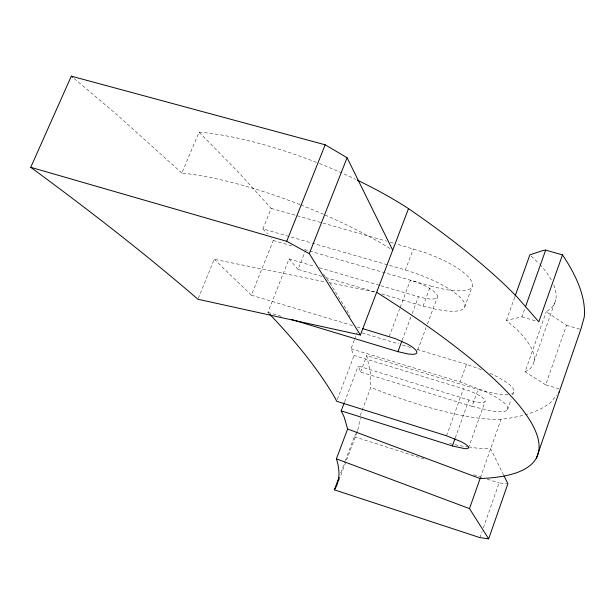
<?xml version="1.0" encoding="UTF-8"?>
<svg xmlns="http://www.w3.org/2000/svg" width="615" height="615" viewBox="0 0 615 615"><rect width="100%" height="100%" fill="white"/><g stroke="black" fill="none" stroke-linecap="round" stroke-linejoin="round"><path stroke-width="0.46" stroke-dasharray="3.08 2.31" d="M338.934 480.392L357.661 430.515L360.344 418.269M559.212 388.903L545.697 384.844L566.446 325.304L546.266 311.682L551.148 308.33A207.078 59.709 21.3 0 0 553.669 284.66M479.923 537.625L482.122 531.352M483.382 527.77L499.088 482.952L507.021 483.651M507.46 409.79L511.127 399.412M512.649 395.091L513.571 392.493M545.697 384.844L525.072 371.814L546.266 311.682M533.943 361.82L555.683 300.012M480.438 477.632L501.087 419.253A571.596 134.67 23.7 0 0 550.963 402.102L556.683 395.007M468.461 447.981L485.074 401.472M525.072 371.814L529.776 369.038A209.123 52.313 21.2 0 0 516.023 328.679L506.391 320.415L521.904 316.848L525.118 307.831M354.278 340.141L350.996 348.759L354.102 355.447L463.464 388.841A20.118 4.428 19.9 0 1 485.035 400.18A20.118 4.428 19.9 0 1 468.914 399.988L358.214 366.002L360.567 372.052L472.028 406.369L478.078 389.51L497.504 394.038A43.903 10.132 19.8 0 0 508.159 394.584M506.391 320.415L514.755 297.076M455.292 437.834L468.914 399.988M350.996 348.759L460.112 381.977L466.508 364.326L482.268 369.953M446.505 435.789L463.464 388.841M464.64 307.169L472.205 286.482M417.746 350.112L426.08 327.634M427.417 324.043L437.411 297.076M402.225 340.141L410.843 317.094M412.165 313.55L418.461 296.707A24.446 6.557 20.6 0 0 437.173 295.077A24.446 6.557 20.6 0 0 410.405 280.217L399.973 307.954M381.684 293.947L423.043 306.086L430.515 286.013C442.946 289.019 456.23 293.017 468.945 289.381A53.321 14.991 20.6 0 0 440.079 258.669L426.91 253.211L396.783 244.063M389.21 336.574L399.642 308.845M360.244 415.456L370.799 387.381L370.745 374.743L366.794 355.601L478.078 389.51M340.672 473.004L345 461.496M345.33 460.612L354.309 436.704L355.985 433.613M299.951 204.595A171.946 44.903 21.8 0 0 181.871 173.076L199.045 132.179L237.89 171.662L271.2 208.393L262.92 228.934L405.408 269.977L413.403 248.783M344.608 401.887L358.214 366.002M360.567 372.052L366.794 355.601M354.609 339.28L357.238 332.392M337.335 399.512L354.102 355.447M321.953 276.427L298.06 269.416L305.417 250.782M269.178 313.688L267.871 312.328L289.065 258.923L314.757 266.426M352.449 325.543L251.366 295.185L273.268 240.503L271.407 238.328M198.276 298.352L214.243 259.299L325.02 281.808M356.4 432.837L357.661 430.515M328.779 282.569L374.773 291.917M423.043 306.086L435.259 309.168L446.19 310.906A53.497 14.353 20.6 0 0 464.34 302.834A53.497 14.353 20.6 0 0 432.168 279.902L418.946 274.444L405.408 269.977M472.028 406.369L491.462 411.02A44.026 9.686 19.9 0 0 507.529 406.992A44.026 9.686 19.9 0 0 482.006 390.102L460.112 381.977M271.2 208.393L321.983 222.814M322.906 223.076L386.627 241.18M390.317 242.225L395.86 243.801M566.446 325.304L579.884 329.194M273.268 240.503L293.516 246.369M304.563 249.567L430.515 286.013M319.346 267.771L379.916 285.452M380.839 285.721L418.461 296.707M325.627 277.503L375.25 292.064M521.904 316.848L536.157 321.053M357.046 326.919L361.643 328.302M362.143 332.907L398.766 343.931M402.425 345.03L411.581 347.79M417.07 349.443L466.508 364.326M267.871 312.328L282.523 316.763M354.309 436.704L425.334 459.39M473.588 474.803L481.783 477.425M487.249 479.17L499.088 482.952M489.932 373.213L497.927 377.118L505.684 381.784A43.903 10.132 19.8 0 1 511.595 393.861M74.207 78.597L115.428 113.345L181.871 173.076M531.206 256.14L539.186 263.681M214.243 259.299L251.366 295.185M262.92 228.934L267.671 233.977M289.065 258.923L298.06 269.416M323.475 274.136L329.617 282.577L347.137 310.729L350.058 316.556M503.693 475.203L490.647 448.758A132.087 26.676 20.5 0 1 469.591 447.22M300.827 204.933A171.946 44.903 21.8 0 1 323.367 214.251M325.074 214.996A171.946 44.903 21.8 0 1 390.402 248.76M199.045 132.179A170.878 48.739 21.9 0 1 318.478 163.167M319.346 163.505A170.878 48.739 21.9 0 1 355.639 179.342M501.087 419.253A131.456 29.043 20.5 0 1 370.799 387.381M468.653 447.082A132.087 26.676 20.5 0 1 447.758 443.207M539.878 264.435A207.078 59.709 21.3 0 1 552.001 281.132"/><path stroke-width="0.92" d="M536.411 458.183L580.783 329.456L584.25 317.109A565.815 153.612 24.3 0 0 562.479 254.871L545.666 250.113L542.953 250.497L529.876 254.879L515.078 296.176M339.011 477.432L334.352 489.824L479.923 537.625L488.664 538.848L507.898 483.728L504.115 476.056M562.479 254.871L538.832 321.837L517.399 297.322A571.596 134.67 23.7 0 0 408.514 208.623A170.878 48.739 21.9 0 0 357.361 180.164M488.664 538.848L469.483 508.597L480.115 478.539A578.162 112.876 23.2 0 0 376.657 292.294M525.433 306.931L545.666 250.113M344.269 402.787L341.202 410.858L452.371 445.944L454.969 438.733M291.679 319.531L397.92 351.665L401.895 341.025M334.352 489.824C340.572 480.861 339.703 468.753 336.397 458.836L347.644 429.009L344.162 417.093L341.202 410.858M392.693 250.174L347.091 157.724L325.174 144.794L71.317 76.152L30.75 167.311C87.922 209.4 144.179 252.827 197.915 299.244L360.398 334.99L408.514 208.623M360.398 334.99L309.291 253.657L347.091 157.724M309.291 253.657L286.721 241.303L325.174 144.794M558.974 392.162L559.473 391.547M397.92 351.665L408.629 354.086L412.673 354.34A24.669 5.75 20.6 0 0 406.815 343.739L395.337 338.634L362.558 328.571M452.371 445.944L464.802 448.673A20.264 3.867 20 0 0 460.858 441.539L446.505 435.789L336.666 401.272L335.336 398.459C317.386 367.639 294.301 340.172 269.831 314.365M30.75 167.311L286.721 241.303M347.644 429.009L480.115 478.539M336.397 458.836L469.483 508.597M71.317 76.152L72.762 77.375"/></g></svg>
